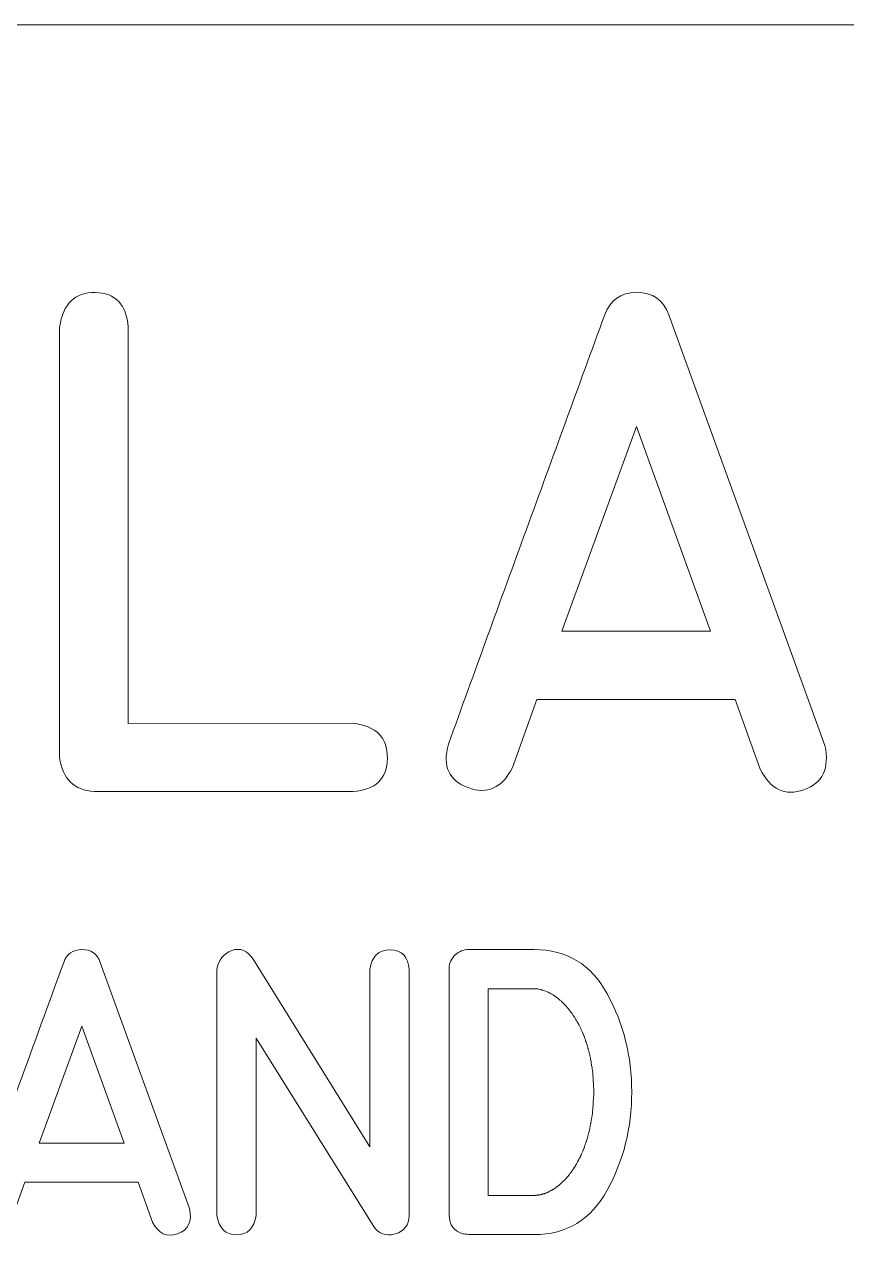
# Model space of a CAD drawing. Header units: millimetres. Extents: x -213 to 146, y -128 to 100.
# Drawn here: x 4.16 to 12.29, y -65.66 to -53.43 of the extents above; entities that cross this region are included whole.
import ezdxf

# ---------------------------------------------------------------- set-up
doc = ezdxf.new("R2010")
doc.units = ezdxf.units.MM
doc.header["$MEASUREMENT"] = 0
doc.layers.add('CUT', color=7, linetype='Continuous')
doc.layers.add('Engrave', color=7, linetype='Continuous')

msp = doc.modelspace()

# ---------------------------------------------------------------- linework, layer by layer
at = {"layer": 'CUT', "color": 250, "lineweight": 9}
msp.add_open_spline([(44.8641, -128.0302), (44.8641, -128.0302), (65.7599, -128.0302), (65.7599, -128.0302), (65.7599, -128.0302), (66.158, -128.03), (66.5397, -127.8716), (66.821, -127.5899), (66.821, -127.5899), (67.1023, -127.3083), (67.2602, -126.9283), (67.2599, -126.5302), (67.2599, -126.5302), (67.2599, -126.5302), (67.2599, -114.5427), (67.2599, -114.5427), (67.2599, -114.5427), (67.2589, -112.9524), (67.8897, -111.4269), (69.0135, -110.3017), (69.0135, -110.3017), (70.1373, -109.1764), (71.6696, -108.5437), (73.2599, -108.5427), (73.2599, -108.5427), (73.2599, -108.5427), (75.7224, -108.5427), (75.7224, -108.5427), (75.7224, -108.5427), (76.1205, -108.5425), (76.5022, -108.3841), (76.7835, -108.1024), (76.7835, -108.1024), (77.0648, -107.8208), (77.2227, -107.4408), (77.2224, -107.0427), (77.2224, -107.0427), (77.2224, -107.0427), (77.2224, -74.4177), (77.2224, -74.4177), (77.2224, -74.4177), (77.2222, -74.0196), (77.0638, -73.638), (76.7821, -73.3567), (76.7821, -73.3567), (76.5005, -73.0754), (76.1205, -72.9175), (75.7224, -72.9177), (75.7224, -72.9177), (75.7224, -72.9177), (73.2599, -72.9177), (73.2599, -72.9177), (73.2599, -72.9177), (71.6696, -72.9187), (70.1441, -72.288), (69.0189, -71.1642), (69.0189, -71.1642), (67.8937, -70.0404), (67.2609, -68.508), (67.2599, -66.9177), (67.2599, -66.9177), (67.2599, -66.9177), (67.2599, -54.9302), (67.2599, -54.9302), (67.2599, -54.9302), (67.2597, -54.5321), (67.1013, -54.1505), (66.8196, -53.8692), (66.8196, -53.8692), (66.538, -53.5879), (66.158, -53.43), (65.7599, -53.4302), (65.7599, -53.4302), (65.7599, -53.4302), (-55.7651, -53.4302), (-55.7651, -53.4302), (-55.7651, -53.4302), (-56.1631, -53.4305), (-56.5448, -53.5889), (-56.8261, -53.8705), (-56.8261, -53.8705), (-57.1074, -54.1522), (-57.2653, -54.5321), (-57.2651, -54.9302), (-57.2651, -54.9302), (-57.2651, -54.9302), (-57.2651, -66.9177), (-57.2651, -66.9177), (-57.2651, -66.9177), (-57.2641, -68.508), (-57.8948, -70.0336), (-59.0186, -71.1588), (-59.0186, -71.1588), (-60.1424, -72.284), (-61.6748, -72.9167), (-63.2651, -72.9177), (-63.2651, -72.9177), (-63.2651, -72.9177), (-65.7276, -72.9177), (-65.7276, -72.9177), (-65.7276, -72.9177), (-66.1256, -72.918), (-66.5073, -73.0764), (-66.7886, -73.358), (-66.7886, -73.358), (-67.0699, -73.6397), (-67.2278, -74.0196), (-67.2276, -74.4177), (-67.2276, -74.4177), (-67.2276, -74.4177), (-67.2276, -107.0427), (-67.2276, -107.0427), (-67.2276, -107.0427), (-67.2273, -107.4408), (-67.0689, -107.8225), (-66.7873, -108.1038), (-66.7873, -108.1038), (-66.5056, -108.3851), (-66.1256, -108.543), (-65.7276, -108.5427), (-65.7276, -108.5427), (-65.7276, -108.5427), (-63.2651, -108.5427), (-63.2651, -108.5427), (-63.2651, -108.5427), (-61.6748, -108.5417), (-60.1492, -109.1725), (-59.024, -110.2963), (-59.024, -110.2963), (-57.8988, -111.4201), (-57.2661, -112.9524), (-57.2651, -114.5427), (-57.2651, -114.5427), (-57.2651, -114.5427), (-57.2651, -126.5302), (-57.2651, -126.5302), (-57.2651, -126.5302), (-57.2648, -126.9283), (-57.1064, -127.31), (-56.8248, -127.5913), (-56.8248, -127.5913), (-56.5431, -127.8726), (-56.1631, -128.0305), (-55.7651, -128.0302), (-55.7651, -128.0302), (-55.7651, -128.0302), (44.8641, -128.0302), (44.8641, -128.0302)], degree=3, knots=[0, 0, 0, 0, 0.0263158, 0.0263158, 0.0263158, 0.0263158, 0.0526316, 0.0526316, 0.0526316, 0.0526316, 0.0789474, 0.0789474, 0.0789474, 0.0789474, 0.1052632, 0.1052632, 0.1052632, 0.1052632, 0.1315789, 0.1315789, 0.1315789, 0.1315789, 0.1578947, 0.1578947, 0.1578947, 0.1578947, 0.1842105, 0.1842105, 0.1842105, 0.1842105, 0.2105263, 0.2105263, 0.2105263, 0.2105263, 0.2368421, 0.2368421, 0.2368421, 0.2368421, 0.2631579, 0.2631579, 0.2631579, 0.2631579, 0.2894737, 0.2894737, 0.2894737, 0.2894737, 0.3157895, 0.3157895, 0.3157895, 0.3157895, 0.3421053, 0.3421053, 0.3421053, 0.3421053, 0.3684211, 0.3684211, 0.3684211, 0.3684211, 0.3947368, 0.3947368, 0.3947368, 0.3947368, 0.4210526, 0.4210526, 0.4210526, 0.4210526, 0.4473684, 0.4473684, 0.4473684, 0.4473684, 0.4736842, 0.4736842, 0.4736842, 0.4736842, 0.5, 0.5, 0.5, 0.5, 0.5263158, 0.5263158, 0.5263158, 0.5263158, 0.5526316, 0.5526316, 0.5526316, 0.5526316, 0.5789474, 0.5789474, 0.5789474, 0.5789474, 0.6052632, 0.6052632, 0.6052632, 0.6052632, 0.6315789, 0.6315789, 0.6315789, 0.6315789, 0.6578947, 0.6578947, 0.6578947, 0.6578947, 0.6842105, 0.6842105, 0.6842105, 0.6842105, 0.7105263, 0.7105263, 0.7105263, 0.7105263, 0.7368421, 0.7368421, 0.7368421, 0.7368421, 0.7631579, 0.7631579, 0.7631579, 0.7631579, 0.7894737, 0.7894737, 0.7894737, 0.7894737, 0.8157895, 0.8157895, 0.8157895, 0.8157895, 0.8421053, 0.8421053, 0.8421053, 0.8421053, 0.8684211, 0.8684211, 0.8684211, 0.8684211, 0.8947368, 0.8947368, 0.8947368, 0.8947368, 0.9210526, 0.9210526, 0.9210526, 0.9210526, 0.9473684, 0.9473684, 0.9473684, 0.9473684, 1, 1, 1, 1], dxfattribs=at)
at = {"layer": 'Engrave', "color": 240, "lineweight": 9}
for points, knots in [([(4.8446, -61.023), (4.6471, -61.0098), (4.5327, -60.8987), (4.5022, -60.688), (4.5022, -60.688), (4.5022, -60.688), (4.5022, -56.4241), (4.5022, -56.4241), (4.5022, -56.4241), (4.5359, -56.1928), (4.6537, -56.0792), (4.8545, -56.0825), (4.8545, -56.0825), (5.0553, -56.0866), (5.1648, -56.2011), (5.1821, -56.4241), (5.1821, -56.4241), (5.1821, -56.4241), (5.1821, -60.3496), (5.1821, -60.3496), (5.1821, -60.3496), (5.1821, -60.3496), (7.4079, -60.348), (7.4079, -60.348), (7.4079, -60.348), (7.6367, -60.3735), (7.7495, -60.4888), (7.747, -60.6937), (7.747, -60.6937), (7.7445, -60.8987), (7.6309, -61.0082), (7.4054, -61.023), (7.4054, -61.023), (7.4054, -61.023), (4.8446, -61.023), (4.8446, -61.023)], [0, 0, 0, 0, 0.1, 0.1, 0.1, 0.1, 0.2, 0.2, 0.2, 0.2, 0.3, 0.3, 0.3, 0.3, 0.4, 0.4, 0.4, 0.4, 0.5, 0.5, 0.5, 0.5, 0.6, 0.6, 0.6, 0.6, 0.7, 0.7, 0.7, 0.7, 0.8, 0.8, 0.8, 0.8, 1, 1, 1, 1]), ([(8.3512, -60.5554), (8.608, -59.8459), (8.8656, -59.1372), (9.1233, -58.4293), (9.1233, -58.4293), (9.3817, -57.7214), (9.6402, -57.0127), (9.8987, -56.3039), (9.8987, -56.3039), (9.9522, -56.1574), (10.0575, -56.0833), (10.2148, -56.0817), (10.2148, -56.0817), (10.3728, -56.0801), (10.479, -56.1541), (10.5333, -56.3039), (10.5333, -56.3039), (10.5333, -56.3039), (12.0792, -60.567), (12.0792, -60.567), (12.0792, -60.567), (12.1269, -60.7941), (12.0578, -60.9398), (11.8717, -61.0057), (11.8717, -61.0057), (11.6849, -61.0724), (11.5417, -61.004), (11.4396, -60.8032), (11.4396, -60.8032), (11.4396, -60.8032), (11.1918, -60.1134), (11.1918, -60.1134), (11.1918, -60.1134), (11.1918, -60.1134), (9.2262, -60.1134), (9.2262, -60.1134), (9.2262, -60.1134), (9.2262, -60.1134), (8.985, -60.7867), (8.985, -60.7867), (8.985, -60.7867), (8.8821, -60.9892), (8.7356, -61.0551), (8.5463, -60.9851), (8.5463, -60.9851), (8.3561, -60.916), (8.2911, -60.7719), (8.3512, -60.5554)], [0, 0, 0, 0, 0.0769231, 0.0769231, 0.0769231, 0.0769231, 0.1538462, 0.1538462, 0.1538462, 0.1538462, 0.2307692, 0.2307692, 0.2307692, 0.2307692, 0.3076923, 0.3076923, 0.3076923, 0.3076923, 0.3846154, 0.3846154, 0.3846154, 0.3846154, 0.4615385, 0.4615385, 0.4615385, 0.4615385, 0.5384615, 0.5384615, 0.5384615, 0.5384615, 0.6153846, 0.6153846, 0.6153846, 0.6153846, 0.6923077, 0.6923077, 0.6923077, 0.6923077, 0.7692308, 0.7692308, 0.7692308, 0.7692308, 0.8461538, 0.8461538, 0.8461538, 0.8461538, 1, 1, 1, 1]), ([(10.9457, -59.436), (10.9457, -59.436), (10.2123, -57.4102), (10.2123, -57.4102), (10.2123, -57.4102), (10.2123, -57.4102), (9.4748, -59.436), (9.4748, -59.436), (9.4748, -59.436), (9.4748, -59.436), (10.9457, -59.436), (10.9457, -59.436)], [0, 0, 0, 0, 0.25, 0.25, 0.25, 0.25, 0.5, 0.5, 0.5, 0.5, 1, 1, 1, 1]), ([(10.2123, -57.4102), (10.2123, -57.4102), (10.9457, -59.436), (10.9457, -59.436), (10.9457, -59.436), (10.9457, -59.436), (10.2123, -57.4102), (10.2123, -57.4102)], [0, 0, 0, 0, 0.3333333, 0.3333333, 0.3333333, 0.3333333, 1, 1, 1, 1]), ([(3.6583, -65.1448), (3.805, -64.7394), (3.9523, -64.3344), (4.0995, -63.9299), (4.0995, -63.9299), (4.2472, -63.5254), (4.3949, -63.1204), (4.5426, -62.7154), (4.5426, -62.7154), (4.5731, -62.6317), (4.6333, -62.5893), (4.7232, -62.5884), (4.7232, -62.5884), (4.8135, -62.5875), (4.8742, -62.6298), (4.9052, -62.7154), (4.9052, -62.7154), (4.9052, -62.7154), (5.7886, -65.1514), (5.7886, -65.1514), (5.7886, -65.1514), (5.8158, -65.2812), (5.7763, -65.3645), (5.67, -65.4021), (5.67, -65.4021), (5.5633, -65.4402), (5.4814, -65.4012), (5.4231, -65.2864), (5.4231, -65.2864), (5.4231, -65.2864), (5.2815, -64.8923), (5.2815, -64.8923), (5.2815, -64.8923), (5.2815, -64.8923), (4.1583, -64.8923), (4.1583, -64.8923), (4.1583, -64.8923), (4.1583, -64.8923), (4.0205, -65.277), (4.0205, -65.277), (4.0205, -65.277), (3.9617, -65.3927), (3.8779, -65.4304), (3.7698, -65.3904), (3.7698, -65.3904), (3.6611, -65.3509), (3.6239, -65.2685), (3.6583, -65.1448)], [0, 0, 0, 0, 0.0769231, 0.0769231, 0.0769231, 0.0769231, 0.1538462, 0.1538462, 0.1538462, 0.1538462, 0.2307692, 0.2307692, 0.2307692, 0.2307692, 0.3076923, 0.3076923, 0.3076923, 0.3076923, 0.3846154, 0.3846154, 0.3846154, 0.3846154, 0.4615385, 0.4615385, 0.4615385, 0.4615385, 0.5384615, 0.5384615, 0.5384615, 0.5384615, 0.6153846, 0.6153846, 0.6153846, 0.6153846, 0.6923077, 0.6923077, 0.6923077, 0.6923077, 0.7692308, 0.7692308, 0.7692308, 0.7692308, 0.8461538, 0.8461538, 0.8461538, 0.8461538, 1, 1, 1, 1]), ([(7.9631, -65.2206), (7.9631, -65.317), (7.9165, -65.3781), (7.8234, -65.4045), (7.8234, -65.4045), (7.7298, -65.4304), (7.6578, -65.4031), (7.6061, -65.3222), (7.6061, -65.3222), (7.6061, -65.3222), (6.4485, -63.4661), (6.4485, -63.4661), (6.4485, -63.4661), (6.4485, -63.4661), (6.4485, -65.2206), (6.4485, -65.2206), (6.4485, -65.2206), (6.4283, -65.349), (6.3634, -65.4134), (6.2538, -65.4134), (6.2538, -65.4134), (6.1437, -65.4134), (6.0793, -65.349), (6.06, -65.2206), (6.06, -65.2206), (6.06, -65.2206), (6.06, -62.7869), (6.06, -62.7869), (6.06, -62.7869), (6.0736, -62.6914), (6.1226, -62.6284), (6.2068, -62.5978), (6.2068, -62.5978), (6.291, -62.5677), (6.361, -62.5964), (6.417, -62.6834), (6.417, -62.6834), (6.417, -62.6834), (7.5746, -64.5423), (7.5746, -64.5423), (7.5746, -64.5423), (7.5746, -64.5423), (7.5746, -62.7869), (7.5746, -62.7869), (7.5746, -62.7869), (7.592, -62.6557), (7.6588, -62.5903), (7.775, -62.5917), (7.775, -62.5917), (7.8911, -62.5931), (7.9537, -62.658), (7.9631, -62.7869), (7.9631, -62.7869), (7.9631, -62.7869), (7.9631, -65.2206), (7.9631, -65.2206)], [0, 0, 0, 0, 0.0666667, 0.0666667, 0.0666667, 0.0666667, 0.1333333, 0.1333333, 0.1333333, 0.1333333, 0.2, 0.2, 0.2, 0.2, 0.2666667, 0.2666667, 0.2666667, 0.2666667, 0.3333333, 0.3333333, 0.3333333, 0.3333333, 0.4, 0.4, 0.4, 0.4, 0.4666667, 0.4666667, 0.4666667, 0.4666667, 0.5333333, 0.5333333, 0.5333333, 0.5333333, 0.6, 0.6, 0.6, 0.6, 0.6666667, 0.6666667, 0.6666667, 0.6666667, 0.7333333, 0.7333333, 0.7333333, 0.7333333, 0.8, 0.8, 0.8, 0.8, 0.8666667, 0.8666667, 0.8666667, 0.8666667, 1, 1, 1, 1]), ([(8.5516, -62.5884), (8.5516, -62.5884), (9.2007, -62.5884), (9.2007, -62.5884), (9.2007, -62.5884), (9.5233, -62.5884), (9.7646, -62.7352), (9.9255, -63.0291), (9.9255, -63.0291), (10.0864, -63.3231), (10.1668, -63.6467), (10.1668, -63.9995), (10.1668, -63.9995), (10.1668, -64.3523), (10.0859, -64.6754), (9.925, -64.9694), (9.925, -64.9694), (9.7637, -65.2634), (9.5224, -65.4106), (9.2007, -65.4106), (9.2007, -65.4106), (9.2007, -65.4106), (8.5516, -65.4106), (8.5516, -65.4106), (8.5516, -65.4106), (8.5516, -65.4106), (8.5544, -65.4106), (8.5544, -65.4106), (8.5544, -65.4106), (8.5544, -65.4106), (8.5516, -65.4106), (8.5516, -65.4106), (8.5516, -65.4106), (8.5214, -65.4059), (8.505, -65.4031), (8.5022, -65.4021), (8.5022, -65.4021), (8.4067, -65.3796), (8.3592, -65.317), (8.3601, -65.2149), (8.3601, -65.2149), (8.3601, -65.2149), (8.3587, -65.2149), (8.3587, -65.2149), (8.3587, -65.2149), (8.3587, -65.2149), (8.3601, -62.7813), (8.3601, -62.7813), (8.3601, -62.7813), (8.3592, -62.7784), (8.3587, -62.7747), (8.3587, -62.7704), (8.3587, -62.7704), (8.3615, -62.7196), (8.3813, -62.6768), (8.4184, -62.6416), (8.4184, -62.6416), (8.4561, -62.6063), (8.5008, -62.5884), (8.553, -62.5884), (8.553, -62.5884), (8.553, -62.5884), (8.5516, -62.5884), (8.5516, -62.5884)], [0, 0, 0, 0, 0.0588235, 0.0588235, 0.0588235, 0.0588235, 0.1176471, 0.1176471, 0.1176471, 0.1176471, 0.1764706, 0.1764706, 0.1764706, 0.1764706, 0.2352941, 0.2352941, 0.2352941, 0.2352941, 0.2941176, 0.2941176, 0.2941176, 0.2941176, 0.3529412, 0.3529412, 0.3529412, 0.3529412, 0.4117647, 0.4117647, 0.4117647, 0.4117647, 0.4705882, 0.4705882, 0.4705882, 0.4705882, 0.5294118, 0.5294118, 0.5294118, 0.5294118, 0.5882353, 0.5882353, 0.5882353, 0.5882353, 0.6470588, 0.6470588, 0.6470588, 0.6470588, 0.7058824, 0.7058824, 0.7058824, 0.7058824, 0.7647059, 0.7647059, 0.7647059, 0.7647059, 0.8235294, 0.8235294, 0.8235294, 0.8235294, 0.8823529, 0.8823529, 0.8823529, 0.8823529, 1, 1, 1, 1]), ([(9.2007, -65.0221), (9.2025, -65.0221), (9.2044, -65.0221), (9.2063, -65.0221), (9.2063, -65.0221), (9.2082, -65.0221), (9.2105, -65.0221), (9.2129, -65.0221), (9.2129, -65.0221), (9.2148, -65.0221), (9.2166, -65.0216), (9.2181, -65.0211), (9.2181, -65.0211), (9.2195, -65.0207), (9.2214, -65.0207), (9.2242, -65.0207), (9.2242, -65.0207), (9.2261, -65.0207), (9.2279, -65.0202), (9.2303, -65.0197), (9.2303, -65.0197), (9.2326, -65.0193), (9.235, -65.0193), (9.2378, -65.0193), (9.2378, -65.0193), (9.2397, -65.0193), (9.2416, -65.0188), (9.2435, -65.0188), (9.2435, -65.0188), (9.2453, -65.0183), (9.2477, -65.0178), (9.2505, -65.0178), (9.2505, -65.0178), (9.2519, -65.0178), (9.2538, -65.0178), (9.2557, -65.0174), (9.2557, -65.0174), (9.2576, -65.0169), (9.2599, -65.0164), (9.2627, -65.0164), (9.2627, -65.0164), (9.2665, -65.0146), (9.2703, -65.0136), (9.2736, -65.0136), (9.2736, -65.0136), (9.2754, -65.0136), (9.2773, -65.0131), (9.2792, -65.0117), (9.2792, -65.0117), (9.2811, -65.0103), (9.2834, -65.0089), (9.2863, -65.0084), (9.2863, -65.0084), (9.2881, -65.0084), (9.29, -65.008), (9.2924, -65.0075), (9.2924, -65.0075), (9.2947, -65.007), (9.2971, -65.0066), (9.2999, -65.0056), (9.2999, -65.0056), (9.3018, -65.0056), (9.3037, -65.0051), (9.3055, -65.0042), (9.3055, -65.0042), (9.3074, -65.0033), (9.3093, -65.0023), (9.3121, -65.0014), (9.3121, -65.0014), (9.3178, -64.9995), (9.322, -64.9976), (9.3248, -64.9957), (9.3248, -64.9957), (9.3413, -64.9901), (9.346, -64.9887), (9.3385, -64.9901), (9.3385, -64.9901), (9.3404, -64.9901), (9.3422, -64.9896), (9.3441, -64.9882), (9.3441, -64.9882), (9.346, -64.9868), (9.3484, -64.9859), (9.3507, -64.9849), (9.3507, -64.9849), (9.3592, -64.9793), (9.3629, -64.9769), (9.362, -64.9779), (9.362, -64.9779), (9.3709, -64.9732), (9.3756, -64.9708), (9.3756, -64.9708), (9.3756, -64.9708), (9.3775, -64.9699), (9.3794, -64.9689), (9.3813, -64.9675), (9.3813, -64.9675), (9.3832, -64.9661), (9.3855, -64.9647), (9.3883, -64.9628), (9.3883, -64.9628), (9.3963, -64.9572), (9.4006, -64.9543), (9.4006, -64.9543), (9.4006, -64.9543), (9.4024, -64.9534), (9.4043, -64.9525), (9.4067, -64.9511), (9.4067, -64.9511), (9.409, -64.9496), (9.4114, -64.9482), (9.4142, -64.9463), (9.4142, -64.9463), (9.4161, -64.9454), (9.418, -64.944), (9.4198, -64.9421), (9.4198, -64.9421), (9.4217, -64.9402), (9.4241, -64.9384), (9.4269, -64.9365), (9.4269, -64.9365), (9.4283, -64.9355), (9.4302, -64.9346), (9.4321, -64.9332), (9.4321, -64.9332), (9.434, -64.9318), (9.4363, -64.9299), (9.4391, -64.9285), (9.4391, -64.9285), (9.441, -64.9266), (9.4457, -64.9228), (9.4528, -64.9172), (9.4528, -64.9172), (9.4603, -64.9097), (9.4641, -64.9064), (9.4641, -64.9064), (9.4641, -64.9064), (9.4659, -64.9045), (9.4674, -64.9026), (9.4692, -64.9007), (9.4692, -64.9007), (9.4711, -64.8988), (9.4735, -64.8965), (9.4763, -64.8937), (9.4763, -64.8937), (9.4782, -64.8918), (9.4801, -64.8904), (9.4819, -64.8885), (9.4819, -64.8885), (9.4838, -64.8866), (9.4857, -64.8843), (9.4885, -64.8814), (9.4885, -64.8814), (9.4913, -64.8796), (9.4956, -64.8758), (9.5012, -64.8706), (9.5012, -64.8706), (9.5031, -64.8687), (9.505, -64.8669), (9.5064, -64.865), (9.5064, -64.865), (9.5083, -64.8631), (9.5106, -64.8607), (9.5135, -64.8579), (9.5135, -64.8579), (9.5153, -64.856), (9.5172, -64.8542), (9.5191, -64.8518), (9.5191, -64.8518), (9.521, -64.8495), (9.5233, -64.8471), (9.5257, -64.8443), (9.5257, -64.8443), (9.537, -64.8297), (9.5407, -64.825), (9.537, -64.8306), (9.537, -64.8306), (9.5436, -64.8241), (9.5473, -64.8189), (9.5492, -64.8151), (9.5492, -64.8151), (9.5577, -64.8043), (9.5614, -64.7991), (9.5605, -64.8001), (9.5605, -64.8001), (9.5624, -64.7972), (9.5642, -64.7949), (9.5657, -64.7925), (9.5657, -64.7925), (9.5675, -64.7902), (9.5699, -64.7878), (9.5727, -64.785), (9.5727, -64.785), (9.5746, -64.7822), (9.576, -64.7794), (9.5774, -64.7765), (9.5774, -64.7765), (9.5788, -64.7737), (9.5812, -64.7714), (9.5835, -64.7685), (9.5835, -64.7685), (9.5845, -64.7657), (9.5864, -64.7629), (9.5887, -64.7596), (9.5887, -64.7596), (9.5911, -64.7563), (9.5929, -64.7535), (9.5948, -64.7507), (9.5948, -64.7507), (9.6005, -64.7431), (9.6038, -64.7375), (9.6056, -64.7337), (9.6056, -64.7337), (9.6075, -64.7314), (9.6094, -64.7281), (9.6108, -64.7248), (9.6108, -64.7248), (9.6122, -64.722), (9.6141, -64.7187), (9.6169, -64.7159), (9.6169, -64.7159), (9.6188, -64.7135), (9.6202, -64.7102), (9.6216, -64.7069), (9.6216, -64.7069), (9.623, -64.7041), (9.6249, -64.7008), (9.6277, -64.698), (9.6277, -64.698), (9.6296, -64.6938), (9.6325, -64.6876), (9.6362, -64.6801), (9.6362, -64.6801), (9.6381, -64.6773), (9.6395, -64.6745), (9.6409, -64.6707), (9.6409, -64.6707), (9.6423, -64.667), (9.6442, -64.6632), (9.647, -64.6594), (9.647, -64.6594), (9.6489, -64.6566), (9.6508, -64.6538), (9.6522, -64.6505), (9.6522, -64.6505), (9.6531, -64.6472), (9.6555, -64.6439), (9.6583, -64.6401), (9.6583, -64.6401), (9.6593, -64.6373), (9.6602, -64.6345), (9.6616, -64.6307), (9.6616, -64.6307), (9.663, -64.627), (9.6644, -64.6232), (9.6663, -64.6194), (9.6663, -64.6194), (9.6691, -64.6152), (9.6724, -64.6082), (9.6762, -64.5987), (9.6762, -64.5987), (9.6851, -64.5762), (9.6884, -64.5686), (9.6856, -64.5771), (9.6856, -64.5771), (9.6865, -64.5743), (9.688, -64.5705), (9.6894, -64.5668), (9.6894, -64.5668), (9.6908, -64.5625), (9.6922, -64.5583), (9.6941, -64.555), (9.6941, -64.555), (9.695, -64.5512), (9.696, -64.5475), (9.6974, -64.5437), (9.6974, -64.5437), (9.6988, -64.54), (9.7007, -64.5362), (9.7021, -64.5315), (9.7021, -64.5315), (9.7049, -64.523), (9.7072, -64.516), (9.7091, -64.5094), (9.7091, -64.5094), (9.7101, -64.5056), (9.711, -64.5019), (9.7124, -64.4981), (9.7124, -64.4981), (9.7138, -64.4948), (9.7157, -64.4906), (9.7176, -64.4859), (9.7176, -64.4859), (9.7138, -64.4953), (9.7162, -64.4873), (9.7242, -64.4623), (9.7242, -64.4623), (9.7261, -64.4581), (9.7289, -64.4501), (9.7326, -64.4393), (9.7326, -64.4393), (9.7326, -64.4355), (9.7331, -64.4313), (9.7345, -64.4275), (9.7345, -64.4275), (9.7359, -64.4233), (9.7373, -64.4191), (9.7383, -64.4144), (9.7383, -64.4144), (9.7392, -64.4106), (9.7402, -64.4068), (9.7411, -64.4026), (9.7411, -64.4026), (9.7416, -64.3984), (9.743, -64.3941), (9.7449, -64.3894), (9.7449, -64.3894), (9.7449, -64.3866), (9.7458, -64.3833), (9.7472, -64.3791), (9.7472, -64.3791), (9.7486, -64.3749), (9.7496, -64.3706), (9.7505, -64.3659), (9.7505, -64.3659), (9.7515, -64.3598), (9.7529, -64.3509), (9.7547, -64.34), (9.7547, -64.34), (9.7547, -64.3363), (9.7552, -64.3325), (9.7566, -64.3283), (9.7566, -64.3283), (9.758, -64.3241), (9.7595, -64.3198), (9.7599, -64.3151), (9.7599, -64.3151), (9.7599, -64.3114), (9.7604, -64.3076), (9.7613, -64.3034), (9.7613, -64.3034), (9.7623, -64.2991), (9.7632, -64.2949), (9.7642, -64.2902), (9.7642, -64.2902), (9.7651, -64.2836), (9.7665, -64.2751), (9.7684, -64.2638), (9.7684, -64.2638), (9.7684, -64.2606), (9.7693, -64.2563), (9.7707, -64.2516), (9.7707, -64.2516), (9.7717, -64.2469), (9.7731, -64.2427), (9.774, -64.238), (9.774, -64.238), (9.774, -64.2314), (9.775, -64.2229), (9.7769, -64.2116), (9.7769, -64.2116), (9.7769, -64.2079), (9.7769, -64.2041), (9.7773, -64.1999), (9.7773, -64.1999), (9.7778, -64.1956), (9.7787, -64.1909), (9.7797, -64.1858), (9.7797, -64.1858), (9.7811, -64.1745), (9.782, -64.166), (9.782, -64.1594), (9.782, -64.1594), (9.783, -64.1528), (9.7834, -64.1444), (9.7834, -64.1331), (9.7834, -64.1331), (9.7844, -64.1265), (9.7849, -64.1176), (9.7849, -64.1058), (9.7849, -64.1058), (9.7858, -64.0992), (9.7863, -64.0903), (9.7863, -64.0795), (9.7863, -64.0795), (9.7863, -64.0748), (9.7867, -64.0705), (9.7872, -64.0663), (9.7872, -64.0663), (9.7877, -64.0621), (9.7881, -64.0574), (9.7891, -64.0517), (9.7891, -64.0517), (9.7891, -64.0479), (9.7896, -64.0442), (9.79, -64.04), (9.79, -64.04), (9.79, -64.0362), (9.7905, -64.031), (9.7905, -64.0258), (9.7905, -64.0258), (9.7905, -64.0221), (9.7905, -64.0178), (9.7905, -64.0131), (9.7905, -64.0131), (9.7905, -64.0089), (9.7905, -64.0042), (9.7905, -63.9995), (9.7905, -63.9995), (9.7905, -63.9948), (9.7905, -63.9906), (9.7905, -63.9863), (9.7905, -63.9863), (9.7905, -63.9821), (9.7905, -63.9779), (9.7905, -63.9732), (9.7905, -63.9732), (9.7905, -63.9689), (9.79, -63.9642), (9.79, -63.9605), (9.79, -63.9605), (9.7896, -63.9562), (9.7891, -63.9511), (9.7891, -63.9459), (9.7891, -63.9459), (9.7891, -63.9421), (9.7891, -63.9379), (9.7891, -63.9332), (9.7891, -63.9332), (9.7891, -63.9289), (9.7891, -63.9242), (9.7891, -63.9195), (9.7891, -63.9195), (9.7891, -63.9139), (9.7881, -63.905), (9.7863, -63.8918), (9.7863, -63.8918), (9.7863, -63.881), (9.7858, -63.8725), (9.7849, -63.8673), (9.7849, -63.8673), (9.7849, -63.8607), (9.7839, -63.8513), (9.782, -63.8382), (9.782, -63.8382), (9.782, -63.8273), (9.7816, -63.8189), (9.7806, -63.8132), (9.7806, -63.8132), (9.7806, -63.8071), (9.7801, -63.7982), (9.7783, -63.7874), (9.7783, -63.7874), (9.7773, -63.7836), (9.7764, -63.7794), (9.7759, -63.7747), (9.7759, -63.7747), (9.7754, -63.7704), (9.7754, -63.7657), (9.7754, -63.761), (9.7754, -63.761), (9.7736, -63.7502), (9.7717, -63.7413), (9.7698, -63.7347), (9.7698, -63.7347), (9.7689, -63.7314), (9.7679, -63.7272), (9.767, -63.7234), (9.767, -63.7234), (9.766, -63.7192), (9.7656, -63.7149), (9.7656, -63.7102), (9.7656, -63.7102), (9.7646, -63.7036), (9.7632, -63.6952), (9.7613, -63.6839), (9.7613, -63.6839), (9.7604, -63.6773), (9.7595, -63.6688), (9.7576, -63.6575), (9.7576, -63.6575), (9.7538, -63.6467), (9.7515, -63.6383), (9.7505, -63.6331), (9.7505, -63.6331), (9.7486, -63.6218), (9.7472, -63.6143), (9.7463, -63.6096), (9.7463, -63.6096), (9.7444, -63.6058), (9.743, -63.602), (9.742, -63.5978), (9.742, -63.5978), (9.7411, -63.5936), (9.7406, -63.5893), (9.7397, -63.5846), (9.7397, -63.5846), (9.7388, -63.5809), (9.7373, -63.5771), (9.7355, -63.5729), (9.7355, -63.5729), (9.7336, -63.5686), (9.7326, -63.5644), (9.7326, -63.5597), (9.7326, -63.5597), (9.7242, -63.5352), (9.7218, -63.5273), (9.7256, -63.5367), (9.7256, -63.5367), (9.7237, -63.5301), (9.7218, -63.5221), (9.719, -63.5131), (9.719, -63.5131), (9.7171, -63.5103), (9.7152, -63.507), (9.7138, -63.5028), (9.7138, -63.5028), (9.7124, -63.4986), (9.7115, -63.4948), (9.7105, -63.491), (9.7105, -63.491), (9.7096, -63.4882), (9.7068, -63.4802), (9.7021, -63.4675), (9.7021, -63.4675), (9.6988, -63.4586), (9.696, -63.4511), (9.6941, -63.4454), (9.6941, -63.4454), (9.6922, -63.4426), (9.6908, -63.4393), (9.6894, -63.4351), (9.6894, -63.4351), (9.688, -63.4308), (9.6865, -63.4271), (9.6856, -63.4233), (9.6856, -63.4233), (9.6837, -63.4209), (9.6818, -63.4177), (9.6804, -63.4139), (9.6804, -63.4139), (9.6785, -63.4101), (9.6771, -63.4064), (9.6762, -63.4026), (9.6762, -63.4026), (9.6724, -63.3937), (9.6691, -63.3866), (9.6663, -63.3819), (9.6663, -63.3819), (9.6626, -63.373), (9.6602, -63.3664), (9.6583, -63.3626), (9.6583, -63.3626), (9.6546, -63.3537), (9.6513, -63.3466), (9.6484, -63.3424), (9.6484, -63.3424), (9.6466, -63.3396), (9.6447, -63.3363), (9.6433, -63.333), (9.6433, -63.333), (9.6414, -63.3302), (9.64, -63.3269), (9.639, -63.3241), (9.639, -63.3241), (9.6334, -63.3151), (9.6296, -63.3085), (9.6277, -63.3048), (9.6277, -63.3048), (9.6198, -63.2921), (9.616, -63.286), (9.6169, -63.2869), (9.6169, -63.2869), (9.6141, -63.2841), (9.6122, -63.2813), (9.6108, -63.278), (9.6108, -63.278), (9.6094, -63.2747), (9.6075, -63.2718), (9.6056, -63.269), (9.6056, -63.269), (9.6038, -63.2653), (9.6005, -63.2601), (9.5948, -63.2526), (9.5948, -63.2526), (9.5929, -63.2497), (9.5911, -63.2469), (9.5892, -63.2446), (9.5892, -63.2446), (9.5873, -63.2417), (9.5859, -63.2389), (9.5849, -63.2361), (9.5849, -63.2361), (9.5807, -63.2276), (9.5727, -63.2173), (9.5619, -63.2046), (9.5619, -63.2046), (9.56, -63.2027), (9.5525, -63.1924), (9.5398, -63.174), (9.5398, -63.174), (9.5285, -63.1613), (9.5205, -63.1519), (9.5149, -63.1463), (9.5149, -63.1463), (9.5092, -63.1401), (9.5012, -63.1312), (9.4899, -63.1204), (9.4899, -63.1204), (9.4829, -63.1119), (9.4749, -63.1044), (9.4664, -63.0969), (9.4664, -63.0969), (9.4603, -63.0922), (9.4514, -63.0856), (9.4405, -63.0762), (9.4405, -63.0762), (9.4311, -63.0686), (9.4227, -63.0621), (9.4142, -63.0555), (9.4142, -63.0555), (9.393, -63.0418), (9.3846, -63.0357), (9.3883, -63.0376), (9.3883, -63.0376), (9.3695, -63.0268), (9.3615, -63.0216), (9.3634, -63.0225), (9.3634, -63.0225), (9.3634, -63.0225), (9.3549, -63.0183), (9.3385, -63.0098), (9.3385, -63.0098), (9.3347, -63.0084), (9.3262, -63.0051), (9.3121, -63.0004), (9.3121, -63.0004), (9.3004, -62.9957), (9.2914, -62.9924), (9.2863, -62.9906), (9.2863, -62.9906), (9.2816, -62.9901), (9.2773, -62.9887), (9.2736, -62.9873), (9.2736, -62.9873), (9.2703, -62.9859), (9.2665, -62.9844), (9.2627, -62.9826), (9.2627, -62.9826), (9.2463, -62.9797), (9.2378, -62.9783), (9.2378, -62.9783), (9.2378, -62.9783), (9.2322, -62.9774), (9.2242, -62.9769), (9.2129, -62.9769), (9.2129, -62.9769), (9.2105, -62.9769), (9.2082, -62.9769), (9.2063, -62.9769), (9.2063, -62.9769), (9.2044, -62.9769), (9.2025, -62.9769), (9.2007, -62.9769), (9.2007, -62.9769), (9.2007, -62.9769), (8.7458, -62.9769), (8.7458, -62.9769), (8.7458, -62.9769), (8.7458, -62.9769), (8.7458, -65.0221), (8.7458, -65.0221), (8.7458, -65.0221), (8.7458, -65.0221), (8.7458, -65.0221), (8.7458, -65.0221), (8.7458, -65.0221), (8.7458, -65.0221), (9.2007, -65.0221), (9.2007, -65.0221)], [0, 0, 0, 0, 0.005848, 0.005848, 0.005848, 0.005848, 0.0116959, 0.0116959, 0.0116959, 0.0116959, 0.0175439, 0.0175439, 0.0175439, 0.0175439, 0.0233918, 0.0233918, 0.0233918, 0.0233918, 0.0292398, 0.0292398, 0.0292398, 0.0292398, 0.0350877, 0.0350877, 0.0350877, 0.0350877, 0.0409357, 0.0409357, 0.0409357, 0.0409357, 0.0467836, 0.0467836, 0.0467836, 0.0467836, 0.0526316, 0.0526316, 0.0526316, 0.0526316, 0.0584795, 0.0584795, 0.0584795, 0.0584795, 0.0643275, 0.0643275, 0.0643275, 0.0643275, 0.0701754, 0.0701754, 0.0701754, 0.0701754, 0.0760234, 0.0760234, 0.0760234, 0.0760234, 0.0818713, 0.0818713, 0.0818713, 0.0818713, 0.0877193, 0.0877193, 0.0877193, 0.0877193, 0.0935673, 0.0935673, 0.0935673, 0.0935673, 0.0994152, 0.0994152, 0.0994152, 0.0994152, 0.1052632, 0.1052632, 0.1052632, 0.1052632, 0.1111111, 0.1111111, 0.1111111, 0.1111111, 0.1169591, 0.1169591, 0.1169591, 0.1169591, 0.122807, 0.122807, 0.122807, 0.122807, 0.128655, 0.128655, 0.128655, 0.128655, 0.1345029, 0.1345029, 0.1345029, 0.1345029, 0.1403509, 0.1403509, 0.1403509, 0.1403509, 0.1461988, 0.1461988, 0.1461988, 0.1461988, 0.1520468, 0.1520468, 0.1520468, 0.1520468, 0.1578947, 0.1578947, 0.1578947, 0.1578947, 0.1637427, 0.1637427, 0.1637427, 0.1637427, 0.1695906, 0.1695906, 0.1695906, 0.1695906, 0.1754386, 0.1754386, 0.1754386, 0.1754386, 0.1812865, 0.1812865, 0.1812865, 0.1812865, 0.1871345, 0.1871345, 0.1871345, 0.1871345, 0.1929825, 0.1929825, 0.1929825, 0.1929825, 0.1988304, 0.1988304, 0.1988304, 0.1988304, 0.2046784, 0.2046784, 0.2046784, 0.2046784, 0.2105263, 0.2105263, 0.2105263, 0.2105263, 0.2163743, 0.2163743, 0.2163743, 0.2163743, 0.2222222, 0.2222222, 0.2222222, 0.2222222, 0.2280702, 0.2280702, 0.2280702, 0.2280702, 0.2339181, 0.2339181, 0.2339181, 0.2339181, 0.2397661, 0.2397661, 0.2397661, 0.2397661, 0.245614, 0.245614, 0.245614, 0.245614, 0.251462, 0.251462, 0.251462, 0.251462, 0.2573099, 0.2573099, 0.2573099, 0.2573099, 0.2631579, 0.2631579, 0.2631579, 0.2631579, 0.2690058, 0.2690058, 0.2690058, 0.2690058, 0.2748538, 0.2748538, 0.2748538, 0.2748538, 0.2807018, 0.2807018, 0.2807018, 0.2807018, 0.2865497, 0.2865497, 0.2865497, 0.2865497, 0.2923977, 0.2923977, 0.2923977, 0.2923977, 0.2982456, 0.2982456, 0.2982456, 0.2982456, 0.3040936, 0.3040936, 0.3040936, 0.3040936, 0.3099415, 0.3099415, 0.3099415, 0.3099415, 0.3157895, 0.3157895, 0.3157895, 0.3157895, 0.3216374, 0.3216374, 0.3216374, 0.3216374, 0.3274854, 0.3274854, 0.3274854, 0.3274854, 0.3333333, 0.3333333, 0.3333333, 0.3333333, 0.3391813, 0.3391813, 0.3391813, 0.3391813, 0.3450292, 0.3450292, 0.3450292, 0.3450292, 0.3508772, 0.3508772, 0.3508772, 0.3508772, 0.3567251, 0.3567251, 0.3567251, 0.3567251, 0.3625731, 0.3625731, 0.3625731, 0.3625731, 0.3684211, 0.3684211, 0.3684211, 0.3684211, 0.374269, 0.374269, 0.374269, 0.374269, 0.380117, 0.380117, 0.380117, 0.380117, 0.3859649, 0.3859649, 0.3859649, 0.3859649, 0.3918129, 0.3918129, 0.3918129, 0.3918129, 0.3976608, 0.3976608, 0.3976608, 0.3976608, 0.4035088, 0.4035088, 0.4035088, 0.4035088, 0.4093567, 0.4093567, 0.4093567, 0.4093567, 0.4152047, 0.4152047, 0.4152047, 0.4152047, 0.4210526, 0.4210526, 0.4210526, 0.4210526, 0.4269006, 0.4269006, 0.4269006, 0.4269006, 0.4327485, 0.4327485, 0.4327485, 0.4327485, 0.4385965, 0.4385965, 0.4385965, 0.4385965, 0.4444444, 0.4444444, 0.4444444, 0.4444444, 0.4502924, 0.4502924, 0.4502924, 0.4502924, 0.4561404, 0.4561404, 0.4561404, 0.4561404, 0.4619883, 0.4619883, 0.4619883, 0.4619883, 0.4678363, 0.4678363, 0.4678363, 0.4678363, 0.4736842, 0.4736842, 0.4736842, 0.4736842, 0.4795322, 0.4795322, 0.4795322, 0.4795322, 0.4853801, 0.4853801, 0.4853801, 0.4853801, 0.4912281, 0.4912281, 0.4912281, 0.4912281, 0.497076, 0.497076, 0.497076, 0.497076, 0.502924, 0.502924, 0.502924, 0.502924, 0.5087719, 0.5087719, 0.5087719, 0.5087719, 0.5146199, 0.5146199, 0.5146199, 0.5146199, 0.5204678, 0.5204678, 0.5204678, 0.5204678, 0.5263158, 0.5263158, 0.5263158, 0.5263158, 0.5321637, 0.5321637, 0.5321637, 0.5321637, 0.5380117, 0.5380117, 0.5380117, 0.5380117, 0.5438596, 0.5438596, 0.5438596, 0.5438596, 0.5497076, 0.5497076, 0.5497076, 0.5497076, 0.5555556, 0.5555556, 0.5555556, 0.5555556, 0.5614035, 0.5614035, 0.5614035, 0.5614035, 0.5672515, 0.5672515, 0.5672515, 0.5672515, 0.5730994, 0.5730994, 0.5730994, 0.5730994, 0.5789474, 0.5789474, 0.5789474, 0.5789474, 0.5847953, 0.5847953, 0.5847953, 0.5847953, 0.5906433, 0.5906433, 0.5906433, 0.5906433, 0.5964912, 0.5964912, 0.5964912, 0.5964912, 0.6023392, 0.6023392, 0.6023392, 0.6023392, 0.6081871, 0.6081871, 0.6081871, 0.6081871, 0.6140351, 0.6140351, 0.6140351, 0.6140351, 0.619883, 0.619883, 0.619883, 0.619883, 0.625731, 0.625731, 0.625731, 0.625731, 0.6315789, 0.6315789, 0.6315789, 0.6315789, 0.6374269, 0.6374269, 0.6374269, 0.6374269, 0.6432749, 0.6432749, 0.6432749, 0.6432749, 0.6491228, 0.6491228, 0.6491228, 0.6491228, 0.6549708, 0.6549708, 0.6549708, 0.6549708, 0.6608187, 0.6608187, 0.6608187, 0.6608187, 0.6666667, 0.6666667, 0.6666667, 0.6666667, 0.6725146, 0.6725146, 0.6725146, 0.6725146, 0.6783626, 0.6783626, 0.6783626, 0.6783626, 0.6842105, 0.6842105, 0.6842105, 0.6842105, 0.6900585, 0.6900585, 0.6900585, 0.6900585, 0.6959064, 0.6959064, 0.6959064, 0.6959064, 0.7017544, 0.7017544, 0.7017544, 0.7017544, 0.7076023, 0.7076023, 0.7076023, 0.7076023, 0.7134503, 0.7134503, 0.7134503, 0.7134503, 0.7192982, 0.7192982, 0.7192982, 0.7192982, 0.7251462, 0.7251462, 0.7251462, 0.7251462, 0.7309942, 0.7309942, 0.7309942, 0.7309942, 0.7368421, 0.7368421, 0.7368421, 0.7368421, 0.7426901, 0.7426901, 0.7426901, 0.7426901, 0.748538, 0.748538, 0.748538, 0.748538, 0.754386, 0.754386, 0.754386, 0.754386, 0.7602339, 0.7602339, 0.7602339, 0.7602339, 0.7660819, 0.7660819, 0.7660819, 0.7660819, 0.7719298, 0.7719298, 0.7719298, 0.7719298, 0.7777778, 0.7777778, 0.7777778, 0.7777778, 0.7836257, 0.7836257, 0.7836257, 0.7836257, 0.7894737, 0.7894737, 0.7894737, 0.7894737, 0.7953216, 0.7953216, 0.7953216, 0.7953216, 0.8011696, 0.8011696, 0.8011696, 0.8011696, 0.8070175, 0.8070175, 0.8070175, 0.8070175, 0.8128655, 0.8128655, 0.8128655, 0.8128655, 0.8187135, 0.8187135, 0.8187135, 0.8187135, 0.8245614, 0.8245614, 0.8245614, 0.8245614, 0.8304094, 0.8304094, 0.8304094, 0.8304094, 0.8362573, 0.8362573, 0.8362573, 0.8362573, 0.8421053, 0.8421053, 0.8421053, 0.8421053, 0.8479532, 0.8479532, 0.8479532, 0.8479532, 0.8538012, 0.8538012, 0.8538012, 0.8538012, 0.8596491, 0.8596491, 0.8596491, 0.8596491, 0.8654971, 0.8654971, 0.8654971, 0.8654971, 0.871345, 0.871345, 0.871345, 0.871345, 0.877193, 0.877193, 0.877193, 0.877193, 0.8830409, 0.8830409, 0.8830409, 0.8830409, 0.8888889, 0.8888889, 0.8888889, 0.8888889, 0.8947368, 0.8947368, 0.8947368, 0.8947368, 0.9005848, 0.9005848, 0.9005848, 0.9005848, 0.9064327, 0.9064327, 0.9064327, 0.9064327, 0.9122807, 0.9122807, 0.9122807, 0.9122807, 0.9181287, 0.9181287, 0.9181287, 0.9181287, 0.9239766, 0.9239766, 0.9239766, 0.9239766, 0.9298246, 0.9298246, 0.9298246, 0.9298246, 0.9356725, 0.9356725, 0.9356725, 0.9356725, 0.9415205, 0.9415205, 0.9415205, 0.9415205, 0.9473684, 0.9473684, 0.9473684, 0.9473684, 0.9532164, 0.9532164, 0.9532164, 0.9532164, 0.9590643, 0.9590643, 0.9590643, 0.9590643, 0.9649123, 0.9649123, 0.9649123, 0.9649123, 0.9707602, 0.9707602, 0.9707602, 0.9707602, 0.9766082, 0.9766082, 0.9766082, 0.9766082, 0.9824561, 0.9824561, 0.9824561, 0.9824561, 0.9883041, 0.9883041, 0.9883041, 0.9883041, 1, 1, 1, 1]), ([(5.1409, -64.5051), (5.1409, -64.5051), (4.7218, -63.3476), (4.7218, -63.3476), (4.7218, -63.3476), (4.7218, -63.3476), (4.3003, -64.5051), (4.3003, -64.5051), (4.3003, -64.5051), (4.3003, -64.5051), (5.1409, -64.5051), (5.1409, -64.5051)], [0, 0, 0, 0, 0.25, 0.25, 0.25, 0.25, 0.5, 0.5, 0.5, 0.5, 1, 1, 1, 1]), ([(4.7218, -63.3476), (4.7218, -63.3476), (5.1409, -64.5051), (5.1409, -64.5051), (5.1409, -64.5051), (5.1409, -64.5051), (4.7218, -63.3476), (4.7218, -63.3476)], [0, 0, 0, 0, 0.3333333, 0.3333333, 0.3333333, 0.3333333, 1, 1, 1, 1])]:
    msp.add_open_spline(points, degree=3, knots=knots, dxfattribs=at)

doc.saveas('drawing.dxf')
